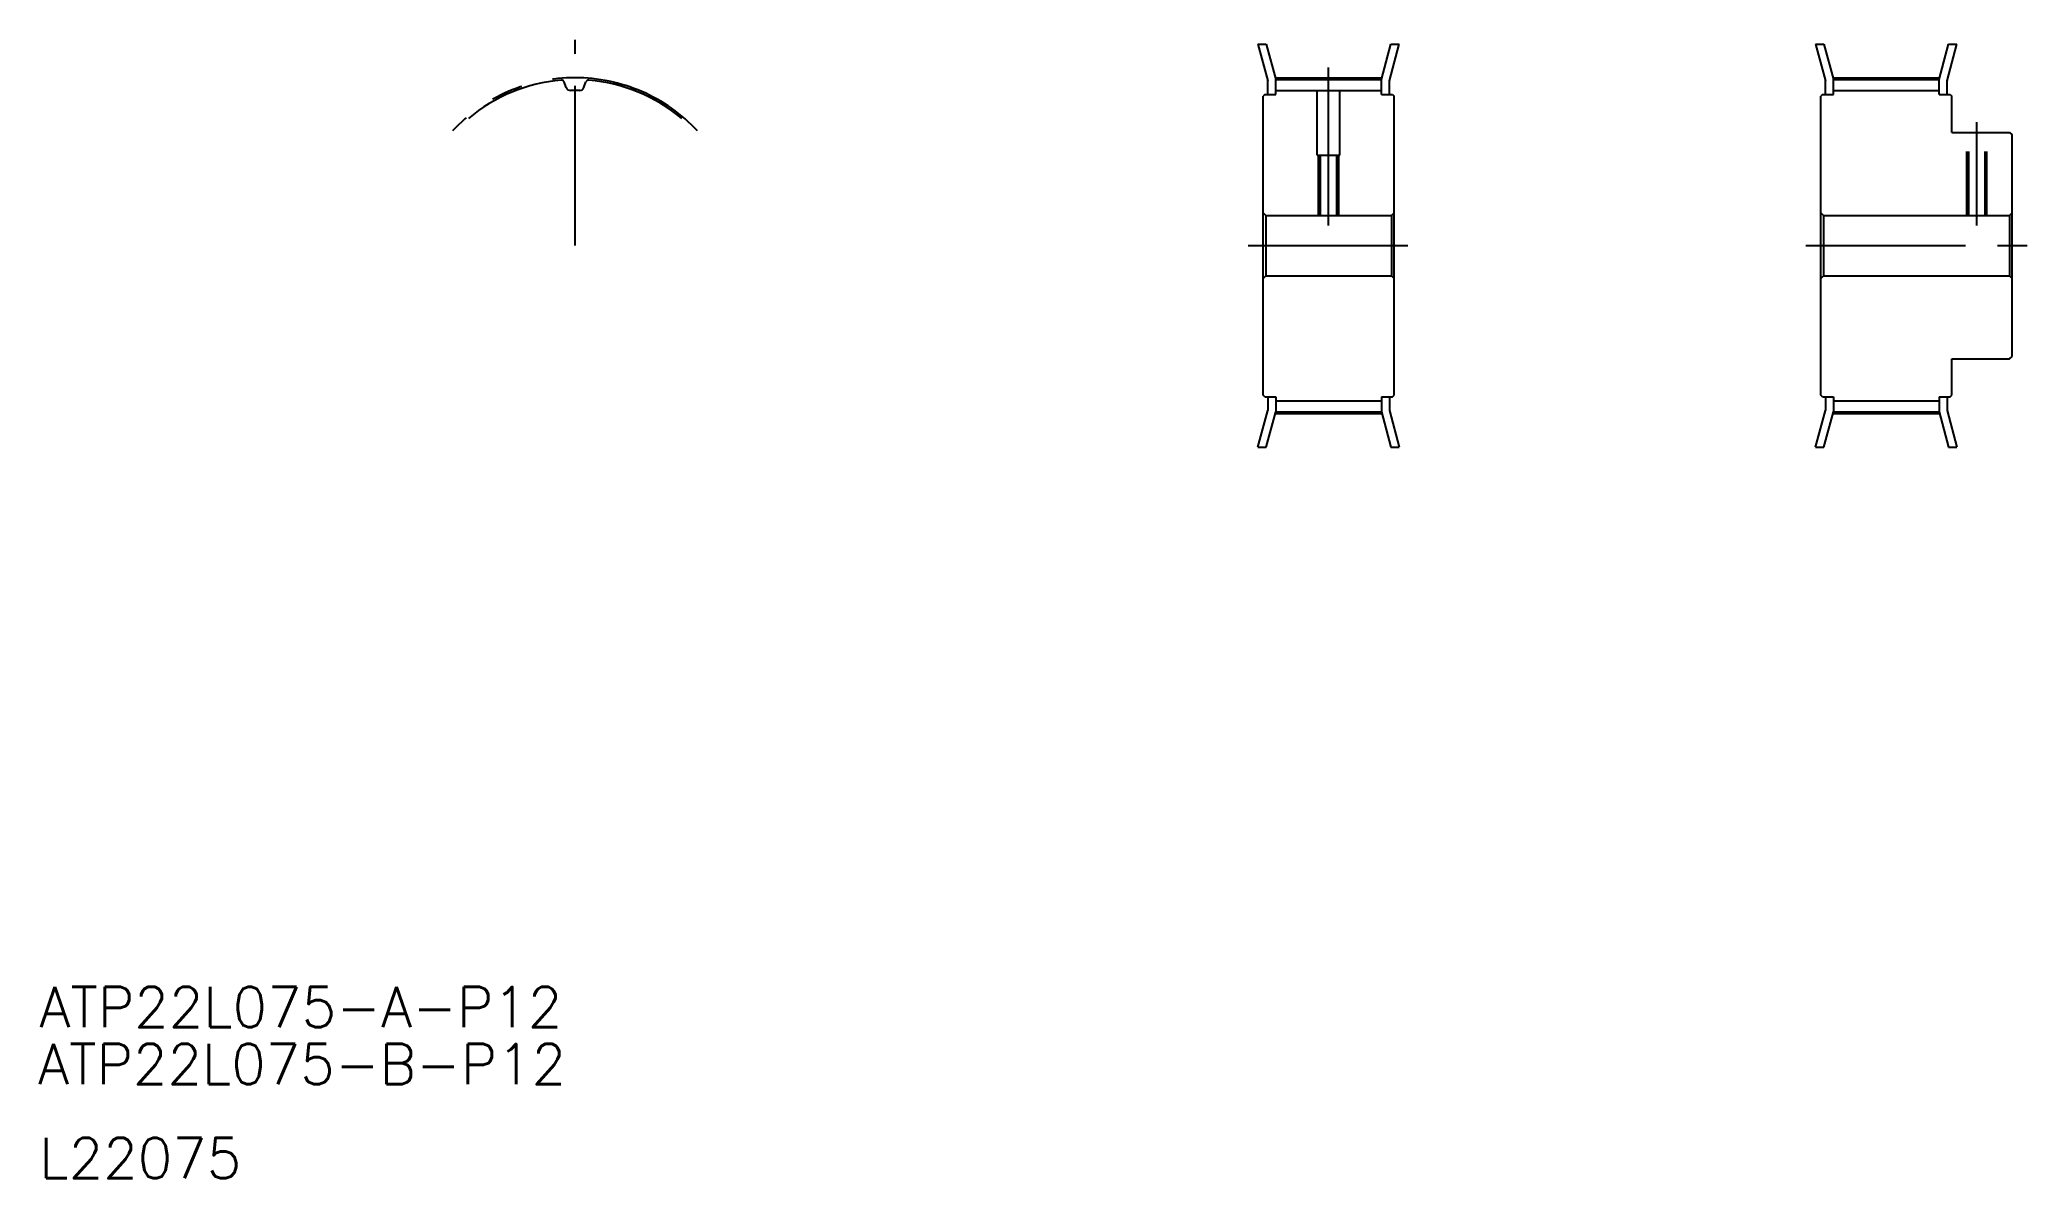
# Model space of a CAD drawing. Extents: x -76 to 319, y -69 to 157.
import ezdxf

# ---------------------------------------------------------------- set-up
doc = ezdxf.new("R2010")
doc.units = 0
doc.linetypes.add('CENTER', pattern=[50.8, 31.75, -6.35, 6.35, -6.35])
doc.linetypes.add('DASHED', pattern=[19.05, 12.7, -6.35])
doc.layers.get('0').update_dxf_attribs({"linetype": 'CONTINUOUS'})
doc.layers.add('CENTER', color=1, linetype='CENTER')
doc.styles.get("Standard").update_dxf_attribs({"font": 'txt', "bigfont": 'BIGFONT'})

msp = doc.modelspace()

# ---------------------------------------------------------------- linework, layer by layer
at = {"color": 7, "linetype": 'CONTINUOUS'}
for p, q in [((166.06, 156.27), (167.71, 156.27)), ((166.06, 156.27), (168, 149.02)), ((167.71, 156.27), (169.6, 149.24)), ((190.6, 149.24), (192.48, 156.27)), ((192.2, 149.02), (194.14, 156.27)), ((192.48, 156.27), (194.14, 156.27)), ((276.86, 156.27), (278.52, 156.27)), ((276.86, 156.27), (278.8, 149.02)), ((278.52, 156.27), (280.4, 149.24)), ((301.4, 149.24), (303.29, 156.27)), ((303, 149.02), (304.94, 156.27)), ((303.29, 156.27), (304.94, 156.27)), ((28.62, 147.66), (28.21, 148.78)), ((32.15, 147.66), (32.56, 148.78)), ((167.4, 146.27), (167.1, 145.97)), ((167.4, 146.27), (169.6, 146.27)), ((168, 146.27), (168, 149.02)), ((169.6, 149.24), (190.6, 149.24)), ((169.6, 146.27), (169.6, 149.24)), ((169.6, 147.11), (190.6, 147.11)), ((190.6, 146.27), (190.6, 149.24)), ((190.6, 146.27), (192.8, 146.27)), ((192.2, 146.27), (192.2, 149.02)), ((192.8, 146.27), (193.1, 145.97)), ((278.2, 146.27), (277.9, 145.97)), ((278.2, 146.27), (280.4, 146.27)), ((278.8, 146.27), (278.8, 149.02)), ((280.4, 149.24), (301.4, 149.24)), ((280.4, 146.27), (280.4, 149.24)), ((280.4, 147.11), (301.4, 147.11)), ((301.4, 146.27), (301.4, 149.24)), ((301.4, 146.27), (303.6, 146.27)), ((303, 146.27), (303, 149.02)), ((303.6, 146.27), (303.9, 145.97)), ((167.1, 86.57), (167.1, 145.97)), ((193.1, 86.57), (193.1, 145.97)), ((277.9, 86.57), (277.9, 145.97)), ((303.9, 138.77), (303.9, 145.97)), ((303.9, 138.77), (315.4, 138.77)), ((315.4, 138.77), (315.9, 138.27)), ((315.9, 94.27), (315.9, 138.27)), ((167.1, 122.77), (167.6, 122.27)), ((193.1, 122.77), (192.6, 122.27)), ((277.9, 122.77), (278.4, 122.27)), ((315.4, 122.27), (315.9, 122.77)), ((167.6, 122.27), (192.6, 122.27)), ((167.6, 122.27), (167.6, 110.27)), ((192.6, 122.27), (192.6, 110.27)), ((278.4, 122.27), (315.4, 122.27)), ((278.4, 122.27), (278.4, 110.27)), ((315.4, 122.27), (315.4, 110.27)), ((167.1, 109.77), (167.6, 110.27)), ((167.6, 110.27), (192.6, 110.27)), ((193.1, 109.77), (192.6, 110.27)), ((277.9, 109.77), (278.4, 110.27)), ((278.4, 110.27), (315.4, 110.27)), ((315.4, 110.27), (315.9, 109.77)), ((303.9, 86.57), (303.9, 93.77)), ((303.9, 93.77), (315.4, 93.77)), ((315.4, 93.77), (315.9, 94.27)), ((166.06, 76.27), (168, 83.51)), ((167.4, 86.27), (167.1, 86.57)), ((167.4, 86.27), (169.6, 86.27)), ((167.71, 76.27), (169.6, 83.3)), ((168, 86.27), (168, 83.51)), ((169.6, 86.27), (169.6, 83.3)), ((169.6, 85.43), (190.6, 85.43)), ((169.6, 83.3), (190.6, 83.3)), ((190.6, 86.27), (190.6, 83.3)), ((190.6, 86.27), (192.8, 86.27)), ((190.6, 83.3), (192.48, 76.27)), ((192.2, 86.27), (192.2, 83.51)), ((192.2, 83.51), (194.14, 76.27)), ((192.8, 86.27), (193.1, 86.57)), ((276.86, 76.27), (278.8, 83.51)), ((278.2, 86.27), (277.9, 86.57)), ((278.2, 86.27), (280.4, 86.27)), ((278.52, 76.27), (280.4, 83.3)), ((278.8, 86.27), (278.8, 83.51)), ((280.4, 86.27), (280.4, 83.3)), ((280.4, 85.43), (301.4, 85.43)), ((280.4, 83.3), (301.4, 83.3)), ((301.4, 86.27), (301.4, 83.3)), ((301.4, 86.27), (303.6, 86.27)), ((301.4, 83.3), (303.29, 76.27)), ((303, 86.27), (303, 83.51)), ((303, 83.51), (304.94, 76.27)), ((303.6, 86.27), (303.9, 86.57)), ((166.06, 76.27), (167.71, 76.27)), ((192.48, 76.27), (194.14, 76.27)), ((276.86, 76.27), (278.52, 76.27)), ((303.29, 76.27), (304.94, 76.27))]:
    msp.add_line(p, q, dxfattribs=at)
at = {"color": 3, "linetype": 'DASHED'}
for p, q in [((177.85, 134.27), (177.85, 147.11)), ((182.35, 134.27), (182.35, 147.11)), ((306.9, 122.27), (306.9, 138.77)), ((307.28, 122.27), (307.28, 138.77)), ((310.52, 122.27), (310.52, 138.77)), ((310.9, 122.27), (310.9, 138.77)), ((177.85, 134.27), (182.35, 134.27)), ((178.1, 122.27), (178.1, 134.27)), ((178.48, 122.27), (178.48, 134.27)), ((181.72, 122.27), (181.72, 134.27)), ((182.1, 122.27), (182.1, 134.27))]:
    msp.add_line(p, q, dxfattribs=at)
at = {"color": 7, "linetype": 'CONTINUOUS'}
for centre, radius, start, end in [((30.38, 116.27), 32.97, 94.722, 130), ((27.71, 148.6), 0.53, 20, 94.722), ((29.43, 147.95), 0.86, 200, 271.7295), ((30.38, 116.27), 30.84, 88.2705, 91.7295), ((31.34, 147.95), 0.86, 268.2705, 340), ((33.05, 148.6), 0.53, 85.278, 160), ((30.38, 116.27), 32.97, 50, 85.278)]:
    msp.add_arc(centre, radius, start, end, dxfattribs=at)
at = {"layer": 'CENTER', "color": 1, "linetype": 'CENTER'}
for p, q in [((30.38, 116.27), (30.38, 157.16)), ((180.1, 120.27), (180.1, 151.62)), ((169.49, 149.62), (190.7, 149.62)), ((280.3, 149.62), (301.51, 149.62)), ((308.9, 120.27), (308.9, 140.77)), ((164.1, 116.27), (196.1, 116.27)), ((274.9, 116.27), (318.9, 116.27)), ((169.49, 82.92), (190.7, 82.92)), ((280.3, 82.92), (301.51, 82.92))]:
    msp.add_line(p, q, dxfattribs=at)
msp.add_arc((30.38, 116.27), 33.35, 43.1167, 136.8833, dxfattribs=at)

# ---------------------------------------------------------------- texts
at = {"color": 7, "linetype": 'CONTINUOUS'}
for s, p in [('ATP22L075-A-P12', (-76.04, -38.92)), ('ATP22L075-B-P12', (-76.31, -50.24)), ('L22075', (-76.04, -68.92))]:
    msp.add_text(s, height=8, dxfattribs=at).set_placement(p)

doc.saveas('drawing.dxf')
